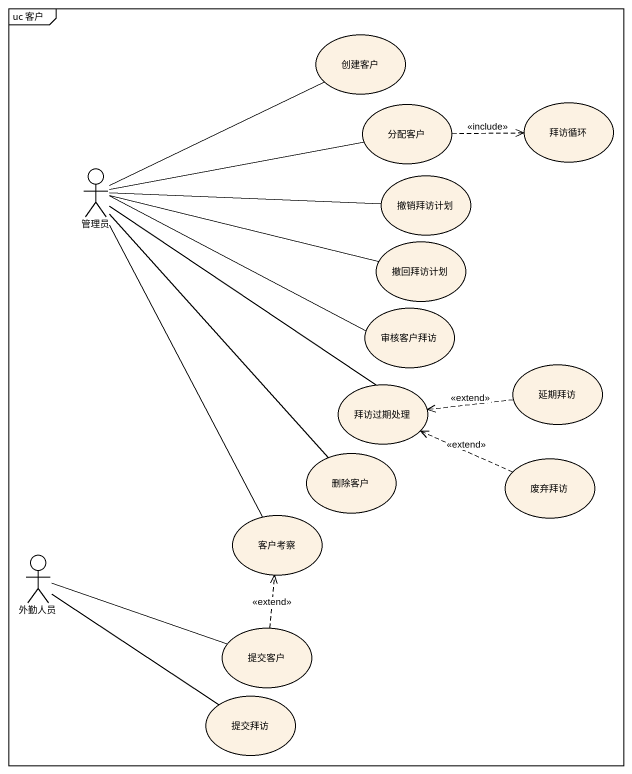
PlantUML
@startuml
mainframe uc 客户
usecase 创建客户
usecase 分配客户
usecase 拜访循环
actor 管理员
usecase 撤销拜访计划
usecase 撤回拜访计划
usecase 审核客户拜访
usecase 拜访过期处理
usecase 延期拜访
usecase 删除客户
usecase 废弃拜访
usecase 客户考察
actor 外勤人员
usecase 提交客户
usecase 提交拜访
分配客户 .right.> 拜访循环 : <<include>>
管理员 -right- 创建客户
管理员 -right- 分配客户
管理员 -right- 撤销拜访计划
管理员 -right- 撤回拜访计划
管理员 -right- 审核客户拜访
管理员 -- 删除客户
管理员 -- 客户考察
拜访过期处理 -up- 管理员
延期拜访 .left.> 拜访过期处理 : <<extend>>
废弃拜访 .left.> 拜访过期处理 : <<extend>>
外勤人员 -right- 提交客户
外勤人员 -- 提交拜访
提交客户 .up.> 客户考察 : <<extend>>
@enduml
